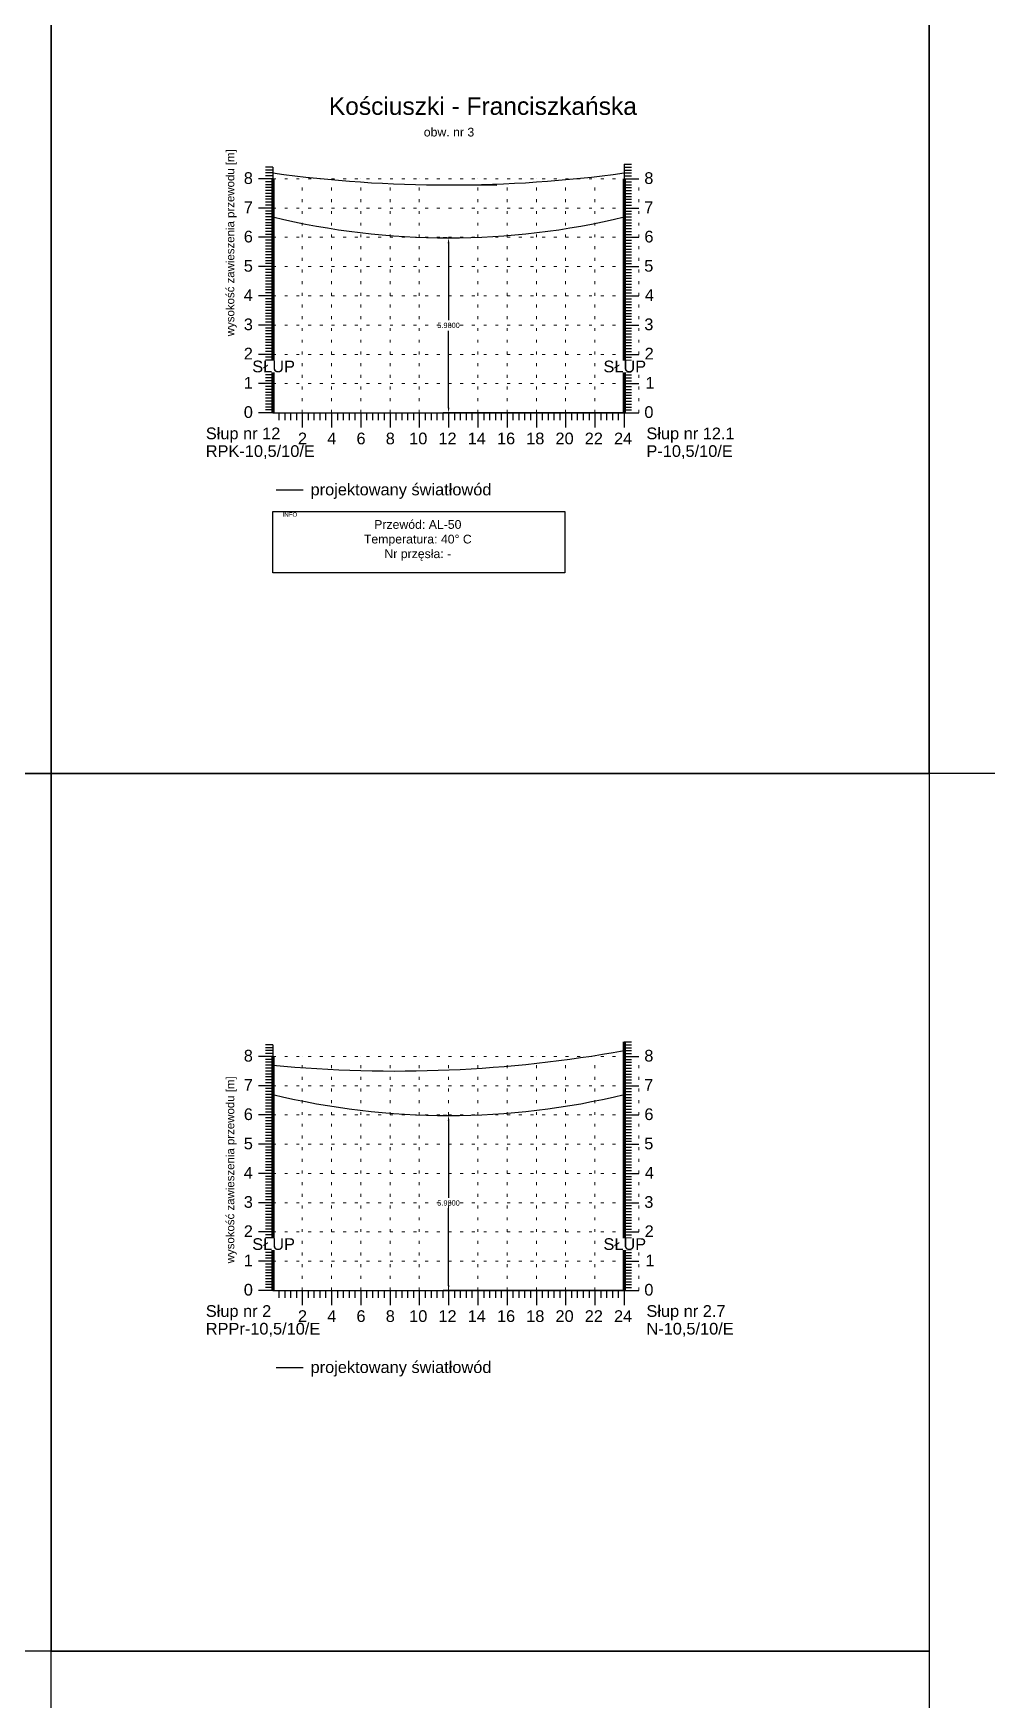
# Model space of a CAD drawing. Header units: metres. Extents: x -155 to 1812, y 681 to 886.
# Drawn here: x 383.9 to 416.5, y 768.9 to 825.8 of the extents above; entities that cross this region are included whole.
import ezdxf

# ---------------------------------------------------------------- set-up
doc = ezdxf.new("R2010")
doc.units = ezdxf.units.M
doc.header["$MEASUREMENT"] = 0
doc.linetypes.add('ACAD_ISO07W100', pattern=[3, 0, -3])
doc.layers.add('ramka', color=7, linetype='Continuous', plot=False)
doc.styles.get("Standard").update_dxf_attribs({"font": 'arial.ttf'})
doc.dimstyles.get("Standard").update_dxf_attribs({"dimtxt": 0.18, "dimasz": 0.18, "dimexe": 0.18, "dimexo": 0.0625, "dimgap": 0.09, "dimtad": 0, "dimtih": 1, "dimtoh": 1, "dimdec": 4, "dimzin": 0, "dimdsep": 46, "dimtxsty": 'Standard', "dimcen": 0.09, "dimadec": 0, "dimazin": 0, "dimtfac": 1, "dimtdec": 4, "dimtofl": 0, "dimtmove": 0, "dimatfit": 3, "dimfxl": 1, "dimtolj": 1, "dimtzin": 0, "dimarcsym": 0})

# ---------------------------------------------------------------- blocks, each defined once
blk = doc.blocks.new('*D209')
at = {"color": 0, "lineweight": -2}
for p, q in [((398.062, 818.833), (397.944, 818.833)), ((398.124, 818.653), (398.124, 816.025)), ((398.124, 813.033), (398.124, 815.661)), ((404.062, 812.853), (397.944, 812.853))]:
    blk.add_line(p, q, dxfattribs=at)
at = {"color": 0}
for points in [[(398.154, 818.653), (398.094, 818.653), (398.124, 818.833)], [(398.094, 813.033), (398.154, 813.033), (398.124, 812.853)]]:
    blk.add_solid(points, dxfattribs=at)
at = {"layer": 'Defpoints', "color": 0}
for p in [(398.124, 818.833), (398.124, 812.853), (404.124, 812.853)]:
    blk.add_point(p, dxfattribs=at)
at = {"color": 0, "lineweight": 25, "insert": (398.124, 815.843), "char_height": 0.18, "attachment_point": 5}
blk.add_mtext('\\A1;5.9800', dxfattribs=at)
blk = doc.blocks.new('*D319')
at = {"color": 0, "lineweight": -2}
for p, q in [((398.062, 788.833), (397.944, 788.833)), ((398.124, 788.653), (398.124, 786.025)), ((398.124, 783.033), (398.124, 785.661)), ((404.062, 782.853), (397.944, 782.853))]:
    blk.add_line(p, q, dxfattribs=at)
at = {"color": 0}
for points in [[(398.154, 788.653), (398.094, 788.653), (398.124, 788.833)], [(398.094, 783.033), (398.154, 783.033), (398.124, 782.853)]]:
    blk.add_solid(points, dxfattribs=at)
at = {"layer": 'Defpoints', "color": 0}
for p in [(398.124, 788.833), (398.124, 782.853), (404.124, 782.853)]:
    blk.add_point(p, dxfattribs=at)
at = {"color": 0, "lineweight": 25, "insert": (398.124, 785.843), "char_height": 0.18, "attachment_point": 5}
blk.add_mtext('\\A1;5.9800', dxfattribs=at)

msp = doc.modelspace()

# ---------------------------------------------------------------- linework, layer by layer
for p, q in [((392.12404, 820.8526), (391.62404, 820.8526)), ((392.12404, 820.8526), (391.62404, 820.8526)), ((392.12404, 820.8526), (391.62404, 820.8526)), ((392.12404, 820.8526), (391.62404, 820.8526)), ((392.12404, 821.2526), (391.87404, 821.2526)), ((392.12404, 821.2526), (391.87404, 821.2526)), ((392.12404, 821.1526), (391.87404, 821.1526)), ((392.12404, 821.1526), (391.87404, 821.1526)), ((392.12404, 821.0526), (391.87404, 821.0526)), ((392.12404, 821.0526), (391.87404, 821.0526)), ((392.12404, 820.9526), (391.87404, 820.9526)), ((392.12404, 820.9526), (391.87404, 820.9526)), ((392.12404, 821.2526), (392.12404, 812.8526)), ((404.12404, 821.3526), (404.12404, 812.8526)), ((404.12404, 821.3526), (404.37404, 821.3526)), ((404.12404, 821.3526), (404.37404, 821.3526)), ((404.12404, 821.2526), (404.37404, 821.2526)), ((404.12404, 821.2526), (404.37404, 821.2526)), ((404.12404, 821.1526), (404.37404, 821.1526)), ((404.12404, 821.1526), (404.37404, 821.1526)), ((404.12404, 821.0526), (404.37404, 821.0526)), ((404.12404, 821.0526), (404.37404, 821.0526)), ((404.12404, 820.9526), (404.37404, 820.9526)), ((404.12404, 820.9526), (404.37404, 820.9526)), ((404.12404, 820.8526), (404.62404, 820.8526)), ((404.12404, 820.8526), (404.62404, 820.8526)), ((404.12404, 820.8526), (404.62404, 820.8526)), ((404.12404, 820.8526), (404.62404, 820.8526)), ((392.12404, 820.7526), (391.87404, 820.7526)), ((392.12404, 820.6526), (391.87404, 820.6526)), ((392.12404, 820.5526), (391.87404, 820.5526)), ((392.12404, 820.4526), (391.87404, 820.4526)), ((392.12404, 820.3526), (391.87404, 820.3526)), ((392.12404, 820.2526), (391.87404, 820.2526)), ((404.12404, 820.7526), (404.37404, 820.7526)), ((404.12404, 820.6526), (404.37404, 820.6526)), ((404.12404, 820.5526), (404.37404, 820.5526)), ((404.12404, 820.4526), (404.37404, 820.4526)), ((404.12404, 820.3526), (404.37404, 820.3526)), ((404.12404, 820.2526), (404.37404, 820.2526)), ((392.12404, 819.8526), (391.62404, 819.8526)), ((392.12404, 819.8526), (391.62404, 819.8526)), ((392.12404, 820.1526), (391.87404, 820.1526)), ((392.12404, 820.0526), (391.87404, 820.0526)), ((392.12404, 819.9526), (391.87404, 819.9526)), ((392.12404, 819.7526), (391.87404, 819.7526)), ((404.12404, 820.1526), (404.37404, 820.1526)), ((404.12404, 820.0526), (404.37404, 820.0526)), ((404.12404, 819.9526), (404.37404, 819.9526)), ((404.12404, 819.8526), (404.62404, 819.8526)), ((404.12404, 819.8526), (404.62404, 819.8526)), ((404.12404, 819.7526), (404.37404, 819.7526)), ((392.12404, 819.6526), (391.87404, 819.6526)), ((392.12404, 819.5526), (391.87404, 819.5526)), ((392.12404, 819.4526), (391.87404, 819.4526)), ((392.12404, 819.3526), (391.87404, 819.3526)), ((392.12404, 819.2526), (391.87404, 819.2526)), ((392.12404, 819.1526), (391.87404, 819.1526)), ((404.12404, 819.6526), (404.37404, 819.6526)), ((404.12404, 819.5526), (404.37404, 819.5526)), ((404.12404, 819.4526), (404.37404, 819.4526)), ((404.12404, 819.3526), (404.37404, 819.3526)), ((404.12404, 819.2526), (404.37404, 819.2526)), ((404.12404, 819.1526), (404.37404, 819.1526)), ((392.12404, 818.8526), (391.62404, 818.8526)), ((392.12404, 818.8526), (391.62404, 818.8526)), ((392.12404, 819.0526), (391.87404, 819.0526)), ((392.12404, 818.9526), (391.87404, 818.9526)), ((392.12404, 818.7526), (391.87404, 818.7526)), ((392.12404, 818.6526), (391.87404, 818.6526)), ((392.12404, 818.5526), (391.87404, 818.5526)), ((404.12404, 819.0526), (404.37404, 819.0526)), ((404.12404, 818.9526), (404.37404, 818.9526)), ((404.12404, 818.8526), (404.62404, 818.8526)), ((404.12404, 818.8526), (404.62404, 818.8526)), ((404.12404, 818.7526), (404.37404, 818.7526)), ((404.12404, 818.6526), (404.37404, 818.6526)), ((404.12404, 818.5526), (404.37404, 818.5526)), ((392.12404, 818.4526), (391.87404, 818.4526)), ((392.12404, 818.3526), (391.87404, 818.3526)), ((392.12404, 818.2526), (391.87404, 818.2526)), ((392.12404, 818.1526), (391.87404, 818.1526)), ((392.12404, 818.0526), (391.87404, 818.0526)), ((404.12404, 818.4526), (404.37404, 818.4526)), ((404.12404, 818.3526), (404.37404, 818.3526)), ((404.12404, 818.2526), (404.37404, 818.2526)), ((404.12404, 818.1526), (404.37404, 818.1526)), ((404.12404, 818.0526), (404.37404, 818.0526)), ((392.12404, 817.8526), (391.62404, 817.8526)), ((392.12404, 817.8526), (391.62404, 817.8526)), ((392.12404, 817.9526), (391.87404, 817.9526)), ((392.12404, 817.7526), (391.87404, 817.7526)), ((392.12404, 817.6526), (391.87404, 817.6526)), ((392.12404, 817.5526), (391.87404, 817.5526)), ((392.12404, 817.4526), (391.87404, 817.4526)), ((404.12404, 817.9526), (404.37404, 817.9526)), ((404.12404, 817.8526), (404.62404, 817.8526)), ((404.12404, 817.8526), (404.62404, 817.8526)), ((404.12404, 817.7526), (404.37404, 817.7526)), ((404.12404, 817.6526), (404.37404, 817.6526)), ((404.12404, 817.5526), (404.37404, 817.5526)), ((404.12404, 817.4526), (404.37404, 817.4526)), ((392.12404, 816.8526), (391.62404, 816.8526)), ((392.12404, 816.8526), (391.62404, 816.8526)), ((392.12404, 817.3526), (391.87404, 817.3526)), ((392.12404, 817.2526), (391.87404, 817.2526)), ((392.12404, 817.1526), (391.87404, 817.1526)), ((392.12404, 817.0526), (391.87404, 817.0526)), ((392.12404, 816.9526), (391.87404, 816.9526)), ((404.12404, 817.3526), (404.37404, 817.3526)), ((404.12404, 817.2526), (404.37404, 817.2526)), ((404.12404, 817.1526), (404.37404, 817.1526)), ((404.12404, 817.0526), (404.37404, 817.0526)), ((404.12404, 816.9526), (404.37404, 816.9526)), ((404.12404, 816.8526), (404.62404, 816.8526)), ((404.12404, 816.8526), (404.62404, 816.8526)), ((392.12404, 816.7526), (391.87404, 816.7526)), ((392.12404, 816.6526), (391.87404, 816.6526)), ((392.12404, 816.5526), (391.87404, 816.5526)), ((392.12404, 816.4526), (391.87404, 816.4526)), ((392.12404, 816.3526), (391.87404, 816.3526)), ((392.12404, 816.2526), (391.87404, 816.2526)), ((404.12404, 816.7526), (404.37404, 816.7526)), ((404.12404, 816.6526), (404.37404, 816.6526)), ((404.12404, 816.5526), (404.37404, 816.5526)), ((404.12404, 816.4526), (404.37404, 816.4526)), ((404.12404, 816.3526), (404.37404, 816.3526)), ((404.12404, 816.2526), (404.37404, 816.2526)), ((392.12404, 815.8526), (391.62404, 815.8526)), ((392.12404, 815.8526), (391.62404, 815.8526)), ((392.12404, 816.1526), (391.87404, 816.1526)), ((392.12404, 816.0526), (391.87404, 816.0526)), ((392.12404, 815.9526), (391.87404, 815.9526)), ((392.12404, 815.7526), (391.87404, 815.7526)), ((404.12404, 816.1526), (404.37404, 816.1526)), ((404.12404, 816.0526), (404.37404, 816.0526)), ((404.12404, 815.9526), (404.37404, 815.9526)), ((404.12404, 815.8526), (404.62404, 815.8526)), ((404.12404, 815.8526), (404.62404, 815.8526)), ((404.12404, 815.7526), (404.37404, 815.7526)), ((392.12404, 815.6526), (391.87404, 815.6526)), ((392.12404, 815.5526), (391.87404, 815.5526)), ((392.12404, 815.4526), (391.87404, 815.4526)), ((392.12404, 815.3526), (391.87404, 815.3526)), ((392.12404, 815.2526), (391.87404, 815.2526)), ((392.12404, 815.1526), (391.87404, 815.1526)), ((404.12404, 815.6526), (404.37404, 815.6526)), ((404.12404, 815.5526), (404.37404, 815.5526)), ((404.12404, 815.4526), (404.37404, 815.4526)), ((404.12404, 815.3526), (404.37404, 815.3526)), ((404.12404, 815.2526), (404.37404, 815.2526)), ((404.12404, 815.1526), (404.37404, 815.1526)), ((392.12404, 814.8526), (391.62404, 814.8526)), ((392.12404, 814.8526), (391.62404, 814.8526)), ((392.12404, 815.0526), (391.87404, 815.0526)), ((392.12404, 814.9526), (391.87404, 814.9526)), ((392.12404, 814.7526), (391.87404, 814.7526)), ((392.12404, 814.6526), (391.87404, 814.6526)), ((392.12404, 814.5526), (391.87404, 814.5526)), ((404.12404, 815.0526), (404.37404, 815.0526)), ((404.12404, 814.9526), (404.37404, 814.9526)), ((404.12404, 814.8526), (404.62404, 814.8526)), ((404.12404, 814.8526), (404.62404, 814.8526)), ((404.12404, 814.7526), (404.37404, 814.7526)), ((404.12404, 814.6526), (404.37404, 814.6526)), ((404.12404, 814.5526), (404.37404, 814.5526)), ((392.12404, 814.4526), (391.87404, 814.4526)), ((392.12404, 814.3526), (391.87404, 814.3526)), ((392.12404, 814.2526), (391.87404, 814.2526)), ((392.12404, 814.1526), (391.87404, 814.1526)), ((392.12404, 814.0526), (391.87404, 814.0526)), ((404.12404, 814.4526), (404.37404, 814.4526)), ((404.12404, 814.3526), (404.37404, 814.3526)), ((404.12404, 814.2526), (404.37404, 814.2526)), ((404.12404, 814.1526), (404.37404, 814.1526)), ((404.12404, 814.0526), (404.37404, 814.0526)), ((392.12404, 813.8526), (391.62404, 813.8526)), ((392.12404, 813.8526), (391.62404, 813.8526)), ((392.12404, 813.9526), (391.87404, 813.9526)), ((392.12404, 813.7526), (391.87404, 813.7526)), ((392.12404, 813.6526), (391.87404, 813.6526)), ((392.12404, 813.5526), (391.87404, 813.5526)), ((392.12404, 813.4526), (391.87404, 813.4526)), ((404.12404, 813.9526), (404.37404, 813.9526)), ((404.12404, 813.8526), (404.62404, 813.8526)), ((404.12404, 813.8526), (404.62404, 813.8526)), ((404.12404, 813.7526), (404.37404, 813.7526)), ((404.12404, 813.6526), (404.37404, 813.6526)), ((404.12404, 813.5526), (404.37404, 813.5526)), ((404.12404, 813.4526), (404.37404, 813.4526)), ((392.12404, 812.8526), (391.62404, 812.8526)), ((392.12404, 813.3526), (391.87404, 813.3526)), ((392.12404, 813.2526), (391.87404, 813.2526)), ((392.12404, 813.1526), (391.87404, 813.1526)), ((392.12404, 813.0526), (391.87404, 813.0526)), ((392.12404, 812.9526), (391.87404, 812.9526)), ((392.12404, 812.8526), (391.87404, 812.8526)), ((392.12404, 812.8526), (404.12404, 812.8526)), ((392.32404, 812.8526), (392.32404, 812.6026)), ((392.52404, 812.8526), (392.52404, 812.6026)), ((392.72404, 812.8526), (392.72404, 812.6026)), ((392.92404, 812.8526), (392.92404, 812.6026)), ((393.12404, 812.8526), (393.12404, 812.3526)), ((393.32404, 812.8526), (393.32404, 812.6026)), ((393.52404, 812.8526), (393.52404, 812.6026)), ((393.72404, 812.8526), (393.72404, 812.6026)), ((393.92404, 812.8526), (393.92404, 812.6026)), ((394.12404, 812.8526), (394.12404, 812.3526)), ((394.32404, 812.8526), (394.32404, 812.6026)), ((394.52404, 812.8526), (394.52404, 812.6026)), ((394.72404, 812.8526), (394.72404, 812.6026)), ((394.92404, 812.8526), (394.92404, 812.6026)), ((395.12404, 812.8526), (395.12404, 812.3526)), ((395.32404, 812.8526), (395.32404, 812.6026)), ((395.52404, 812.8526), (395.52404, 812.6026)), ((395.72404, 812.8526), (395.72404, 812.6026)), ((395.92404, 812.8526), (395.92404, 812.6026)), ((396.12404, 812.8526), (396.12404, 812.3526)), ((396.32404, 812.8526), (396.32404, 812.6026)), ((396.52404, 812.8526), (396.52404, 812.6026)), ((396.72404, 812.8526), (396.72404, 812.6026)), ((396.92404, 812.8526), (396.92404, 812.6026)), ((397.12404, 812.8526), (397.12404, 812.3526)), ((397.32404, 812.8526), (397.32404, 812.6026)), ((397.52404, 812.8526), (397.52404, 812.6026)), ((397.72404, 812.8526), (397.72404, 812.6026)), ((397.92404, 812.8526), (397.92404, 812.6026)), ((398.12404, 812.8526), (398.12404, 812.3526)), ((398.32404, 812.8526), (398.32404, 812.6026)), ((398.52404, 812.8526), (398.52404, 812.6026)), ((398.72404, 812.8526), (398.72404, 812.6026)), ((398.92404, 812.8526), (398.92404, 812.6026)), ((399.12404, 812.8526), (399.12404, 812.3526)), ((399.32404, 812.8526), (399.32404, 812.6026)), ((399.52404, 812.8526), (399.52404, 812.6026)), ((399.72404, 812.8526), (399.72404, 812.6026)), ((399.92404, 812.8526), (399.92404, 812.6026)), ((400.12404, 812.8526), (400.12404, 812.3526)), ((400.32404, 812.8526), (400.32404, 812.6026)), ((400.52404, 812.8526), (400.52404, 812.6026)), ((400.72404, 812.8526), (400.72404, 812.6026)), ((400.92404, 812.8526), (400.92404, 812.6026)), ((401.12404, 812.8526), (401.12404, 812.3526)), ((401.32404, 812.8526), (401.32404, 812.6026)), ((401.52404, 812.8526), (401.52404, 812.6026)), ((401.72404, 812.8526), (401.72404, 812.6026)), ((401.92404, 812.8526), (401.92404, 812.6026)), ((402.12404, 812.8526), (402.12404, 812.3526)), ((402.32404, 812.8526), (402.32404, 812.6026)), ((402.52404, 812.8526), (402.52404, 812.6026)), ((402.72404, 812.8526), (402.72404, 812.6026)), ((402.92404, 812.8526), (402.92404, 812.6026)), ((403.12404, 812.8526), (403.12404, 812.3526)), ((403.32404, 812.8526), (403.32404, 812.6026)), ((403.52404, 812.8526), (403.52404, 812.6026)), ((403.72404, 812.8526), (403.72404, 812.6026)), ((403.92404, 812.8526), (403.92404, 812.6026)), ((404.12404, 813.3526), (404.37404, 813.3526)), ((404.12404, 813.2526), (404.37404, 813.2526)), ((404.12404, 813.1526), (404.37404, 813.1526)), ((404.12404, 813.0526), (404.37404, 813.0526)), ((404.12404, 812.9526), (404.37404, 812.9526)), ((404.12404, 812.8526), (404.12404, 812.3526)), ((404.12404, 812.8526), (404.62404, 812.8526)), ((404.12404, 812.8526), (404.37404, 812.8526)), ((392.12404, 791.2526), (391.87404, 791.2526)), ((392.12404, 791.2526), (391.87404, 791.2526)), ((392.12404, 791.2526), (392.12404, 782.8526)), ((404.12404, 791.3526), (404.12404, 782.8526)), ((404.12404, 791.3526), (404.37404, 791.3526)), ((404.12404, 791.3526), (404.37404, 791.3526)), ((404.12404, 791.2526), (404.37404, 791.2526)), ((404.12404, 791.2526), (404.37404, 791.2526)), ((392.12404, 790.8526), (391.62404, 790.8526)), ((392.12404, 790.8526), (391.62404, 790.8526)), ((392.12404, 790.8526), (391.62404, 790.8526)), ((392.12404, 790.8526), (391.62404, 790.8526)), ((392.12404, 791.1526), (391.87404, 791.1526)), ((392.12404, 791.1526), (391.87404, 791.1526)), ((392.12404, 791.0526), (391.87404, 791.0526)), ((392.12404, 791.0526), (391.87404, 791.0526)), ((392.12404, 790.9526), (391.87404, 790.9526)), ((392.12404, 790.9526), (391.87404, 790.9526)), ((392.12404, 790.7526), (391.87404, 790.7526)), ((392.12404, 790.6526), (391.87404, 790.6526)), ((404.12404, 791.1526), (404.37404, 791.1526)), ((404.12404, 791.1526), (404.37404, 791.1526)), ((404.12404, 791.0526), (404.37404, 791.0526)), ((404.12404, 791.0526), (404.37404, 791.0526)), ((404.12404, 790.9526), (404.37404, 790.9526)), ((404.12404, 790.9526), (404.37404, 790.9526)), ((404.12404, 790.8526), (404.62404, 790.8526)), ((404.12404, 790.8526), (404.62404, 790.8526)), ((404.12404, 790.8526), (404.62404, 790.8526)), ((404.12404, 790.8526), (404.62404, 790.8526)), ((404.12404, 790.7526), (404.37404, 790.7526)), ((404.12404, 790.6526), (404.37404, 790.6526)), ((392.12404, 790.5526), (391.87404, 790.5526)), ((392.12404, 790.4526), (391.87404, 790.4526)), ((392.12404, 790.3526), (391.87404, 790.3526)), ((392.12404, 790.2526), (391.87404, 790.2526)), ((392.12404, 790.1526), (391.87404, 790.1526)), ((392.12404, 790.0526), (391.87404, 790.0526)), ((404.12404, 790.5526), (404.37404, 790.5526)), ((404.12404, 790.4526), (404.37404, 790.4526)), ((404.12404, 790.3526), (404.37404, 790.3526)), ((404.12404, 790.2526), (404.37404, 790.2526)), ((404.12404, 790.1526), (404.37404, 790.1526)), ((404.12404, 790.0526), (404.37404, 790.0526)), ((392.12404, 789.8526), (391.62404, 789.8526)), ((392.12404, 789.8526), (391.62404, 789.8526)), ((392.12404, 789.9526), (391.87404, 789.9526)), ((392.12404, 789.7526), (391.87404, 789.7526)), ((392.12404, 789.6526), (391.87404, 789.6526)), ((392.12404, 789.5526), (391.87404, 789.5526)), ((404.12404, 789.9526), (404.37404, 789.9526)), ((404.12404, 789.8526), (404.62404, 789.8526)), ((404.12404, 789.8526), (404.62404, 789.8526)), ((404.12404, 789.7526), (404.37404, 789.7526)), ((404.12404, 789.6526), (404.37404, 789.6526)), ((404.12404, 789.5526), (404.37404, 789.5526)), ((392.12404, 789.4526), (391.87404, 789.4526)), ((392.12404, 789.3526), (391.87404, 789.3526)), ((392.12404, 789.2526), (391.87404, 789.2526)), ((392.12404, 789.1526), (391.87404, 789.1526)), ((392.12404, 789.0526), (391.87404, 789.0526)), ((392.12404, 788.9526), (391.87404, 788.9526)), ((404.12404, 789.4526), (404.37404, 789.4526)), ((404.12404, 789.3526), (404.37404, 789.3526)), ((404.12404, 789.2526), (404.37404, 789.2526)), ((404.12404, 789.1526), (404.37404, 789.1526)), ((404.12404, 789.0526), (404.37404, 789.0526)), ((404.12404, 788.9526), (404.37404, 788.9526)), ((392.12404, 788.8526), (391.62404, 788.8526)), ((392.12404, 788.8526), (391.62404, 788.8526)), ((392.12404, 788.7526), (391.87404, 788.7526)), ((392.12404, 788.6526), (391.87404, 788.6526)), ((392.12404, 788.5526), (391.87404, 788.5526)), ((392.12404, 788.4526), (391.87404, 788.4526)), ((392.12404, 788.3526), (391.87404, 788.3526)), ((404.12404, 788.8526), (404.62404, 788.8526)), ((404.12404, 788.8526), (404.62404, 788.8526)), ((404.12404, 788.7526), (404.37404, 788.7526)), ((404.12404, 788.6526), (404.37404, 788.6526)), ((404.12404, 788.5526), (404.37404, 788.5526)), ((404.12404, 788.4526), (404.37404, 788.4526)), ((404.12404, 788.3526), (404.37404, 788.3526)), ((392.12404, 787.8526), (391.62404, 787.8526)), ((392.12404, 787.8526), (391.62404, 787.8526)), ((392.12404, 788.2526), (391.87404, 788.2526)), ((392.12404, 788.1526), (391.87404, 788.1526)), ((392.12404, 788.0526), (391.87404, 788.0526)), ((392.12404, 787.9526), (391.87404, 787.9526)), ((404.12404, 788.2526), (404.37404, 788.2526)), ((404.12404, 788.1526), (404.37404, 788.1526)), ((404.12404, 788.0526), (404.37404, 788.0526)), ((404.12404, 787.9526), (404.37404, 787.9526)), ((404.12404, 787.8526), (404.62404, 787.8526)), ((404.12404, 787.8526), (404.62404, 787.8526)), ((392.12404, 787.7526), (391.87404, 787.7526)), ((392.12404, 787.6526), (391.87404, 787.6526)), ((392.12404, 787.5526), (391.87404, 787.5526)), ((392.12404, 787.4526), (391.87404, 787.4526)), ((392.12404, 787.3526), (391.87404, 787.3526)), ((392.12404, 787.2526), (391.87404, 787.2526)), ((404.12404, 787.7526), (404.37404, 787.7526)), ((404.12404, 787.6526), (404.37404, 787.6526)), ((404.12404, 787.5526), (404.37404, 787.5526)), ((404.12404, 787.4526), (404.37404, 787.4526)), ((404.12404, 787.3526), (404.37404, 787.3526)), ((404.12404, 787.2526), (404.37404, 787.2526)), ((392.12404, 786.8526), (391.62404, 786.8526)), ((392.12404, 786.8526), (391.62404, 786.8526)), ((392.12404, 787.1526), (391.87404, 787.1526)), ((392.12404, 787.0526), (391.87404, 787.0526)), ((392.12404, 786.9526), (391.87404, 786.9526)), ((392.12404, 786.7526), (391.87404, 786.7526)), ((392.12404, 786.6526), (391.87404, 786.6526)), ((404.12404, 787.1526), (404.37404, 787.1526)), ((404.12404, 787.0526), (404.37404, 787.0526)), ((404.12404, 786.9526), (404.37404, 786.9526)), ((404.12404, 786.8526), (404.62404, 786.8526)), ((404.12404, 786.8526), (404.62404, 786.8526)), ((404.12404, 786.7526), (404.37404, 786.7526)), ((404.12404, 786.6526), (404.37404, 786.6526)), ((392.12404, 786.5526), (391.87404, 786.5526)), ((392.12404, 786.4526), (391.87404, 786.4526)), ((392.12404, 786.3526), (391.87404, 786.3526)), ((392.12404, 786.2526), (391.87404, 786.2526)), ((392.12404, 786.1526), (391.87404, 786.1526)), ((404.12404, 786.5526), (404.37404, 786.5526)), ((404.12404, 786.4526), (404.37404, 786.4526)), ((404.12404, 786.3526), (404.37404, 786.3526)), ((404.12404, 786.2526), (404.37404, 786.2526)), ((404.12404, 786.1526), (404.37404, 786.1526)), ((392.12404, 785.8526), (391.62404, 785.8526)), ((392.12404, 785.8526), (391.62404, 785.8526)), ((392.12404, 786.0526), (391.87404, 786.0526)), ((392.12404, 785.9526), (391.87404, 785.9526)), ((392.12404, 785.7526), (391.87404, 785.7526)), ((392.12404, 785.6526), (391.87404, 785.6526)), ((392.12404, 785.5526), (391.87404, 785.5526)), ((404.12404, 786.0526), (404.37404, 786.0526)), ((404.12404, 785.9526), (404.37404, 785.9526)), ((404.12404, 785.8526), (404.62404, 785.8526)), ((404.12404, 785.8526), (404.62404, 785.8526)), ((404.12404, 785.7526), (404.37404, 785.7526)), ((404.12404, 785.6526), (404.37404, 785.6526)), ((404.12404, 785.5526), (404.37404, 785.5526)), ((392.12404, 785.4526), (391.87404, 785.4526)), ((392.12404, 785.3526), (391.87404, 785.3526)), ((392.12404, 785.2526), (391.87404, 785.2526)), ((392.12404, 785.1526), (391.87404, 785.1526)), ((392.12404, 785.0526), (391.87404, 785.0526)), ((392.12404, 784.9526), (391.87404, 784.9526)), ((404.12404, 785.4526), (404.37404, 785.4526)), ((404.12404, 785.3526), (404.37404, 785.3526)), ((404.12404, 785.2526), (404.37404, 785.2526)), ((404.12404, 785.1526), (404.37404, 785.1526)), ((404.12404, 785.0526), (404.37404, 785.0526)), ((404.12404, 784.9526), (404.37404, 784.9526)), ((392.12404, 784.8526), (391.62404, 784.8526)), ((392.12404, 784.8526), (391.62404, 784.8526)), ((392.12404, 784.7526), (391.87404, 784.7526)), ((392.12404, 784.6526), (391.87404, 784.6526)), ((392.12404, 784.5526), (391.87404, 784.5526)), ((392.12404, 784.4526), (391.87404, 784.4526)), ((392.12404, 784.3526), (391.87404, 784.3526)), ((404.12404, 784.8526), (404.62404, 784.8526)), ((404.12404, 784.8526), (404.62404, 784.8526)), ((404.12404, 784.7526), (404.37404, 784.7526)), ((404.12404, 784.6526), (404.37404, 784.6526)), ((404.12404, 784.5526), (404.37404, 784.5526)), ((404.12404, 784.4526), (404.37404, 784.4526)), ((404.12404, 784.3526), (404.37404, 784.3526)), ((392.12404, 783.8526), (391.62404, 783.8526)), ((392.12404, 783.8526), (391.62404, 783.8526)), ((392.12404, 784.2526), (391.87404, 784.2526)), ((392.12404, 784.1526), (391.87404, 784.1526)), ((392.12404, 784.0526), (391.87404, 784.0526)), ((392.12404, 783.9526), (391.87404, 783.9526)), ((404.12404, 784.2526), (404.37404, 784.2526)), ((404.12404, 784.1526), (404.37404, 784.1526)), ((404.12404, 784.0526), (404.37404, 784.0526)), ((404.12404, 783.9526), (404.37404, 783.9526)), ((404.12404, 783.8526), (404.62404, 783.8526)), ((404.12404, 783.8526), (404.62404, 783.8526)), ((392.12404, 783.7526), (391.87404, 783.7526)), ((392.12404, 783.6526), (391.87404, 783.6526)), ((392.12404, 783.5526), (391.87404, 783.5526)), ((392.12404, 783.4526), (391.87404, 783.4526)), ((392.12404, 783.3526), (391.87404, 783.3526)), ((392.12404, 783.2526), (391.87404, 783.2526)), ((404.12404, 783.7526), (404.37404, 783.7526)), ((404.12404, 783.6526), (404.37404, 783.6526)), ((404.12404, 783.5526), (404.37404, 783.5526)), ((404.12404, 783.4526), (404.37404, 783.4526)), ((404.12404, 783.3526), (404.37404, 783.3526)), ((404.12404, 783.2526), (404.37404, 783.2526)), ((392.12404, 782.8526), (391.62404, 782.8526)), ((392.12404, 783.1526), (391.87404, 783.1526)), ((392.12404, 783.0526), (391.87404, 783.0526)), ((392.12404, 782.9526), (391.87404, 782.9526)), ((392.12404, 782.8526), (391.87404, 782.8526)), ((392.12404, 782.8526), (404.12404, 782.8526)), ((392.32404, 782.8526), (392.32404, 782.6026)), ((392.52404, 782.8526), (392.52404, 782.6026)), ((392.72404, 782.8526), (392.72404, 782.6026)), ((392.92404, 782.8526), (392.92404, 782.6026)), ((393.12404, 782.8526), (393.12404, 782.3526)), ((393.32404, 782.8526), (393.32404, 782.6026)), ((393.52404, 782.8526), (393.52404, 782.6026)), ((393.72404, 782.8526), (393.72404, 782.6026)), ((393.92404, 782.8526), (393.92404, 782.6026)), ((394.12404, 782.8526), (394.12404, 782.3526)), ((394.32404, 782.8526), (394.32404, 782.6026)), ((394.52404, 782.8526), (394.52404, 782.6026)), ((394.72404, 782.8526), (394.72404, 782.6026)), ((394.92404, 782.8526), (394.92404, 782.6026)), ((395.12404, 782.8526), (395.12404, 782.3526)), ((395.32404, 782.8526), (395.32404, 782.6026)), ((395.52404, 782.8526), (395.52404, 782.6026)), ((395.72404, 782.8526), (395.72404, 782.6026)), ((395.92404, 782.8526), (395.92404, 782.6026)), ((396.12404, 782.8526), (396.12404, 782.3526)), ((396.32404, 782.8526), (396.32404, 782.6026)), ((396.52404, 782.8526), (396.52404, 782.6026)), ((396.72404, 782.8526), (396.72404, 782.6026)), ((396.92404, 782.8526), (396.92404, 782.6026)), ((397.12404, 782.8526), (397.12404, 782.3526)), ((397.32404, 782.8526), (397.32404, 782.6026)), ((397.52404, 782.8526), (397.52404, 782.6026)), ((397.72404, 782.8526), (397.72404, 782.6026)), ((397.92404, 782.8526), (397.92404, 782.6026)), ((398.12404, 782.8526), (398.12404, 782.3526)), ((398.32404, 782.8526), (398.32404, 782.6026)), ((398.52404, 782.8526), (398.52404, 782.6026)), ((398.72404, 782.8526), (398.72404, 782.6026)), ((398.92404, 782.8526), (398.92404, 782.6026)), ((399.12404, 782.8526), (399.12404, 782.3526)), ((399.32404, 782.8526), (399.32404, 782.6026)), ((399.52404, 782.8526), (399.52404, 782.6026)), ((399.72404, 782.8526), (399.72404, 782.6026)), ((399.92404, 782.8526), (399.92404, 782.6026)), ((400.12404, 782.8526), (400.12404, 782.3526)), ((400.32404, 782.8526), (400.32404, 782.6026)), ((400.52404, 782.8526), (400.52404, 782.6026)), ((400.72404, 782.8526), (400.72404, 782.6026)), ((400.92404, 782.8526), (400.92404, 782.6026)), ((401.12404, 782.8526), (401.12404, 782.3526)), ((401.32404, 782.8526), (401.32404, 782.6026)), ((401.52404, 782.8526), (401.52404, 782.6026)), ((401.72404, 782.8526), (401.72404, 782.6026)), ((401.92404, 782.8526), (401.92404, 782.6026)), ((402.12404, 782.8526), (402.12404, 782.3526)), ((402.32404, 782.8526), (402.32404, 782.6026)), ((402.52404, 782.8526), (402.52404, 782.6026)), ((402.72404, 782.8526), (402.72404, 782.6026)), ((402.92404, 782.8526), (402.92404, 782.6026)), ((403.12404, 782.8526), (403.12404, 782.3526)), ((403.32404, 782.8526), (403.32404, 782.6026)), ((403.52404, 782.8526), (403.52404, 782.6026)), ((403.72404, 782.8526), (403.72404, 782.6026)), ((403.92404, 782.8526), (403.92404, 782.6026)), ((404.12404, 783.1526), (404.37404, 783.1526)), ((404.12404, 783.0526), (404.37404, 783.0526)), ((404.12404, 782.9526), (404.37404, 782.9526)), ((404.12404, 782.8526), (404.12404, 782.3526)), ((404.12404, 782.8526), (404.62404, 782.8526)), ((404.12404, 782.8526), (404.37404, 782.8526))]:
    msp.add_line(p, q)
at = {"lineweight": 100}
for p, q in [((392.12404, 820.8526), (392.12404, 812.8526)), ((404.12404, 820.8526), (404.12404, 812.8526)), ((404.12404, 791.3526), (404.12404, 782.8526)), ((392.12404, 790.8526), (392.12404, 782.8526))]:
    msp.add_line(p, q, dxfattribs=at)
at = {"linetype": 'ACAD_ISO07W100', "lineweight": 15, "ltscale": 0.1}
for p, q in [((392.12404, 820.8526), (404.12404, 820.8526)), ((392.12404, 812.8526), (392.12404, 820.8526)), ((393.12404, 812.8526), (393.12404, 820.8526)), ((394.12404, 812.8526), (394.12404, 820.8526)), ((395.12404, 812.8526), (395.12404, 820.8526)), ((396.12404, 812.8526), (396.12404, 820.8526)), ((397.12404, 812.8526), (397.12404, 820.8526)), ((399.12404, 812.8526), (399.12404, 820.8526)), ((400.12404, 812.8526), (400.12404, 820.8526)), ((401.12404, 812.8526), (401.12404, 820.8526)), ((402.12404, 812.8526), (402.12404, 820.8526)), ((403.12404, 812.8526), (403.12404, 820.8526)), ((404.12404, 812.8526), (404.12404, 821.3526)), ((404.12404, 812.8526), (404.12404, 820.8526)), ((404.12404, 812.8526), (404.12404, 820.8526)), ((404.62404, 812.8526), (404.62404, 820.8526)), ((392.12404, 819.8526), (404.12404, 819.8526)), ((392.12404, 818.8526), (404.12404, 818.8526)), ((392.12404, 817.8526), (404.12404, 817.8526)), ((392.12404, 816.8526), (404.12404, 816.8526)), ((392.12404, 815.8526), (404.12404, 815.8526)), ((392.12404, 814.8526), (404.12404, 814.8526)), ((392.12404, 813.8526), (404.12404, 813.8526)), ((404.12404, 782.8526), (404.12404, 791.3526)), ((404.12404, 782.8526), (404.12404, 791.3526)), ((392.12404, 790.8526), (404.12404, 790.8526)), ((392.12404, 782.8526), (392.12404, 790.8526)), ((393.12404, 782.8526), (393.12404, 790.8526)), ((394.12404, 782.8526), (394.12404, 790.8526)), ((395.12404, 782.8526), (395.12404, 790.8526)), ((396.12404, 782.8526), (396.12404, 790.8526)), ((397.12404, 782.8526), (397.12404, 790.8526)), ((398.12404, 782.8526), (398.12404, 790.8526)), ((399.12404, 782.8526), (399.12404, 790.8526)), ((400.12404, 782.8526), (400.12404, 790.8526)), ((401.12404, 782.8526), (401.12404, 790.8526)), ((402.12404, 782.8526), (402.12404, 790.8526)), ((403.12404, 782.8526), (403.12404, 790.8526)), ((404.12404, 782.8526), (404.12404, 790.8526)), ((404.62404, 782.8526), (404.62404, 790.8526)), ((392.12404, 789.8526), (404.12404, 789.8526)), ((392.12404, 788.8526), (404.12404, 788.8526)), ((392.12404, 787.8526), (404.12404, 787.8526)), ((392.12404, 786.8526), (404.12404, 786.8526)), ((392.12404, 785.8526), (404.12404, 785.8526)), ((392.12404, 784.8526), (404.12404, 784.8526)), ((392.12404, 783.8526), (404.12404, 783.8526))]:
    msp.add_line(p, q, dxfattribs=at)
at = {"color": 3, "lineweight": 25}
for p, q in [((392.22959, 810.22238), (393.16018, 810.22238)), ((392.22959, 780.22238), (393.16018, 780.22238))]:
    msp.add_line(p, q, dxfattribs=at)
at = {"lineweight": 25}
for p, q in [((392.12404, 809.48189), (402.09492, 809.48189)), ((392.12404, 807.37876), (392.12404, 809.48189)), ((402.09492, 809.48189), (402.09492, 807.37876)), ((402.09492, 807.37876), (392.12404, 807.37876))]:
    msp.add_line(p, q, dxfattribs=at)
for points in [[(354.54271, 830.52182), (384.54271, 830.52182), (384.54271, 800.52182), (354.54271, 800.52182), (354.54271, 830.52182)], [(384.54271, 830.52182), (414.54271, 830.52182), (414.54271, 800.52182), (384.54271, 800.52182), (384.54271, 830.52182)], [(414.54271, 830.52182), (444.54271, 830.52182), (444.54271, 800.52182), (414.54271, 800.52182), (414.54271, 830.52182)], [(354.54271, 800.52182), (384.54271, 800.52182), (384.54271, 770.52182), (354.54271, 770.52182), (354.54271, 800.52182)], [(384.54271, 800.52182), (414.54271, 800.52182), (414.54271, 770.52182), (384.54271, 770.52182), (384.54271, 800.52182)], [(384.54271, 770.52182), (414.54271, 770.52182), (414.54271, 740.52182), (384.54271, 740.52182), (384.54271, 770.52182)]]:
    msp.add_lwpolyline(points, dxfattribs=at)
at = {"lineweight": 30}
for centre, radius, start, end in [((398.12404, 864.75004), 44.10744, 262.181731, 277.818269), ((396.30014, 834.57626), 44.22129, 264.58112, 280.190768)]:
    msp.add_arc(centre, radius, start, end, dxfattribs=at)
at = {"color": 3, "lineweight": 30}
for centre in [(398.12404, 844.1926), (398.12404, 814.1926)]:
    msp.add_arc(centre, 25.36, 256.314453, 283.685547, dxfattribs=at)
at = {"layer": 'ramka'}
for p, q in [((398.12404, 820.6426), (399.76939, 820.64072)), ((392.12404, 812.8526), (398.12404, 812.8526)), ((392.12404, 782.8526), (398.12404, 782.8526))]:
    msp.add_line(p, q, dxfattribs=at)

# ---------------------------------------------------------------- texts
for s, height, p in [('Kościuszki - Franciszkańska', 0.6, (394.03302, 823.03943)), ('obw. nr 3', 0.3, (397.27732, 822.29963)), ('8', 0.4, (391.12678, 820.67851)), ('8', 0.4, (404.81243, 820.67851)), ('7', 0.4, (391.12678, 819.67851)), ('7', 0.4, (404.80943, 819.67851)), ('6', 0.4, (391.12678, 818.67851)), ('6', 0.4, (404.81516, 818.67851)), ('5', 0.4, (391.12678, 817.67851)), ('5', 0.4, (404.8097, 817.67851)), ('4', 0.4, (391.12678, 816.67851)), ('4', 0.4, (404.83044, 816.67851)), ('3', 0.4, (391.12678, 815.67851)), ('3', 0.4, (404.81243, 815.67851)), ('2', 0.4, (391.12678, 814.67851)), ('2', 0.4, (404.82362, 814.67851)), ('1', 0.4, (391.12678, 813.67851)), ('1', 0.4, (404.85227, 813.67851)), ('0', 0.4, (391.12678, 812.67851)), ('0', 0.4, (404.81407, 812.67851)), ('Słup nr 12', 0.4, (389.82879, 811.95069)), ('Słup nr 12.1', 0.4, (404.88495, 811.95069)), ('RPK-10,5/10/E', 0.4, (389.82715, 811.3458)), ('2', 0.4, (392.97723, 811.77692)), ('4', 0.4, (393.97723, 811.77692)), ('6', 0.4, (394.97723, 811.77692)), ('8', 0.4, (395.97723, 811.77692)), ('10', 0.4, (396.77723, 811.77692)), ('12', 0.4, (397.77723, 811.77692)), ('14', 0.4, (398.77723, 811.77692)), ('16', 0.4, (399.77723, 811.77692)), ('18', 0.4, (400.77723, 811.77692)), ('20', 0.4, (401.77723, 811.77692)), ('22', 0.4, (402.77723, 811.77692)), ('24', 0.4, (403.77723, 811.77692)), ('P-10,5/10/E', 0.4, (404.88495, 811.3458)), ('projektowany światłowód', 0.4, (393.40894, 810.03262)), ('8', 0.4, (391.12678, 790.67851)), ('8', 0.4, (404.81243, 790.67851)), ('7', 0.4, (391.12678, 789.67851)), ('7', 0.4, (404.80943, 789.67851)), ('6', 0.4, (391.12678, 788.67851)), ('6', 0.4, (404.81516, 788.67851)), ('5', 0.4, (391.12678, 787.67851)), ('5', 0.4, (404.8097, 787.67851)), ('4', 0.4, (391.12678, 786.67851)), ('4', 0.4, (404.83044, 786.67851)), ('3', 0.4, (391.12678, 785.67851)), ('3', 0.4, (404.81243, 785.67851)), ('2', 0.4, (391.12678, 784.67851)), ('2', 0.4, (404.82362, 784.67851)), ('1', 0.4, (391.12678, 783.67851)), ('1', 0.4, (404.85227, 783.67851)), ('0', 0.4, (391.12678, 782.67851)), ('0', 0.4, (404.81407, 782.67851)), ('Słup nr 2', 0.4, (389.82879, 781.95069)), ('2', 0.4, (392.97723, 781.77692)), ('4', 0.4, (393.97723, 781.77692)), ('6', 0.4, (394.97723, 781.77692)), ('8', 0.4, (395.97723, 781.77692)), ('10', 0.4, (396.77723, 781.77692)), ('12', 0.4, (397.77723, 781.77692)), ('14', 0.4, (398.77723, 781.77692)), ('16', 0.4, (399.77723, 781.77692)), ('18', 0.4, (400.77723, 781.77692)), ('20', 0.4, (401.77723, 781.77692)), ('22', 0.4, (402.77723, 781.77692)), ('24', 0.4, (403.77723, 781.77692)), ('Słup nr 2.7', 0.4, (404.88495, 781.95069)), ('RPPr-10,5/10/E', 0.4, (389.82715, 781.3458)), ('N-10,5/10/E', 0.4, (404.88495, 781.3458)), ('projektowany światłowód', 0.4, (393.40894, 780.03262))]:
    msp.add_text(s, height=height).set_placement(p)
at = {"lineweight": 25}
msp.add_text('INFO', height=0.15, dxfattribs=at).set_placement((392.45206, 809.30089))
at = {"lineweight": 25, "insert": (397.07317, 808.49195), "char_height": 0.3, "attachment_point": 5}
msp.add_mtext_dynamic_manual_height_columns('\\pxqc;Przewód: AL-50\\PTemperatura: 40%%D C\\PNr przęsła: - ', width=9.8982731, gutter_width=2, heights=[2.4489], dxfattribs=at)

# ---------------------------------------------------------------- dimensions: what is measured, and where the dimension line sits
at = {"lineweight": 25}
for base, p1, p2, picture, middle in [((398.12404, 812.8526), (398.12404, 818.8326), (404.12404, 812.8526), '*D209', (398.12404, 815.8426)), ((398.12404, 782.8526), (398.12404, 788.8326), (404.12404, 782.8526), '*D319', (398.12404, 785.8426))]:
    dim = msp.add_linear_dim(base=base, p1=p1, p2=p2, angle=90, dimstyle='Standard', dxfattribs=at)
    dim.commit()
    dim.dimension.update_dxf_attribs({"geometry": picture, "text_midpoint": middle})

# ---------------------------------------------------------------- next in the draw order: texts
at = {"lineweight": 18, "char_height": 0.28, "attachment_point": 1, "rotation": 90, "bg_fill": 3, "box_fill_scale": 1, "bg_fill_color": 256, "bg_fill_transparency": 0}
for insert in [(390.52127, 815.47246), (390.52127, 783.78147)]:
    msp.add_mtext_dynamic_manual_height_columns('wysokość zawieszenia przewodu [m]', width=9.2804774, gutter_width=2, heights=[-0.36385], dxfattribs=dict(at, insert=insert))
at = {"lineweight": 18, "char_height": 0.4, "attachment_point": 1, "bg_fill": 3, "box_fill_scale": 1, "bg_fill_color": 256, "bg_fill_transparency": 0}
for insert in [(391.41594, 814.63881), (403.41594, 814.63881), (391.41594, 784.63881), (403.41594, 784.63881)]:
    msp.add_mtext_dynamic_manual_height_columns('SŁUP', width=1.5368437, gutter_width=2, heights=[-0.41364], dxfattribs=dict(at, insert=insert))

doc.saveas('drawing.dxf')
